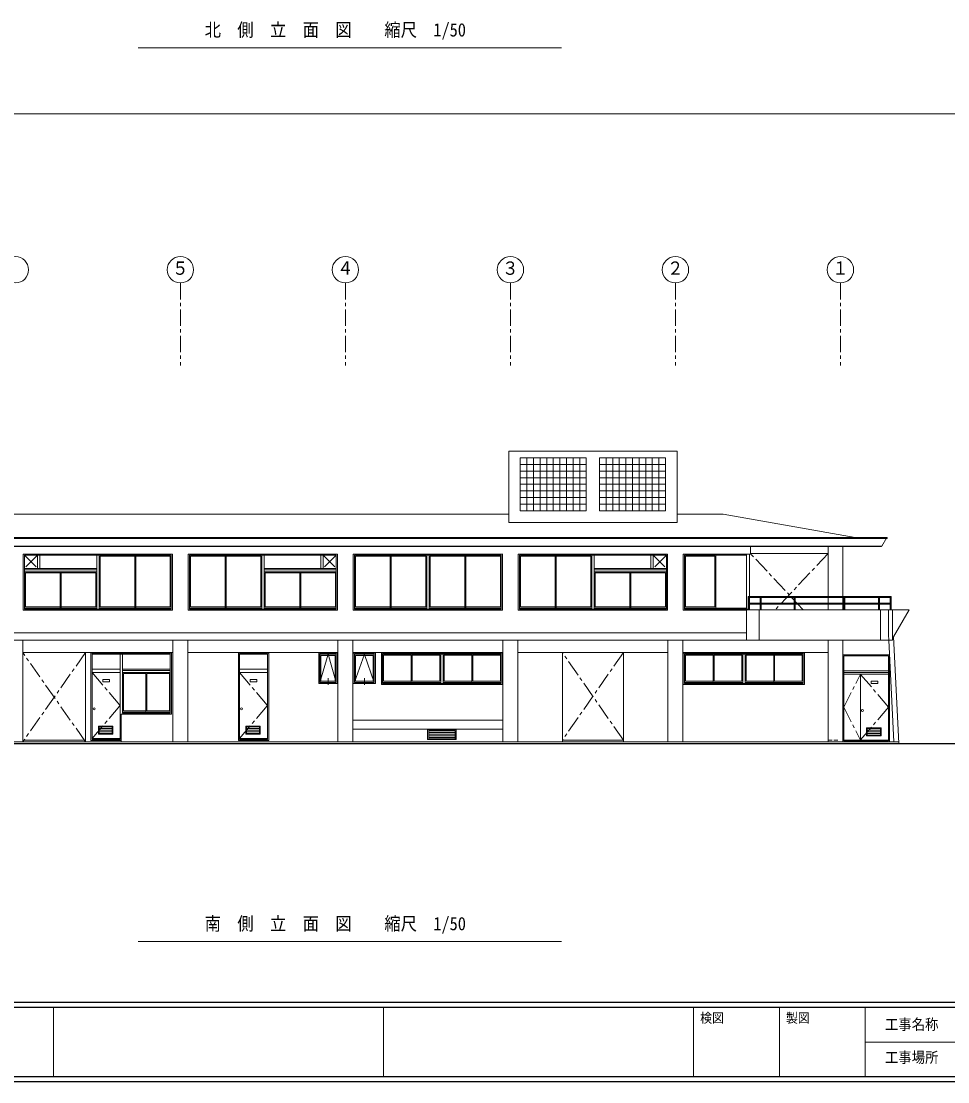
# Model space of a CAD drawing. Units: millimetres, scale not verified, with parts at other scales. Extents: x -39050 to 40550, y -28200 to 45642.
# Drawn here: x -22024 to 6054, y -28200 to 3928 of the extents above; entities that cross this region are included whole.
import ezdxf
from ezdxf.enums import TextEntityAlignment as Align

# ---------------------------------------------------------------- set-up
doc = ezdxf.new("R2010")
doc.units = ezdxf.units.MM
doc.header["$LTSCALE"] = 100
for name, pattern in [('CHAIN1', [8, 5, -1, 1, -1]), ('CHAIN2', [12, 9, -1, 1, -1]), ('DASHED1', [1.8, 1.2, -0.6])]:
    doc.linetypes.add(name, pattern=pattern)
for name, color, linetype, lineweight in [('0-0_基準線･符号', 7, 'CHAIN1', 9), ('0-2_寸法線･文字', 7, 'Continuous', 9), ('0-3_躯体', 3, 'Continuous', 18), ('0-6_文字', 2, 'Continuous', 18), ('0-7_建具', 7, 'Continuous', 9), ('0-8_仕上(太)', 3, 'Continuous', 18), ('0-9_仕上(中)', 7, 'Continuous', 9), ('0-A_仕上(細)', 4, 'Continuous', 9), ('0-F_その他', 7, 'Continuous', 9), ('F-8_F-8ﾚｲﾔ', 5, 'Continuous', 25)]:
    doc.layers.add(name, color=color, linetype=linetype, lineweight=lineweight)
doc.layers.add('F-6_F-6ﾚｲﾔ', color=2, linetype='Continuous')
doc.styles.add('ＭＳ ゴシック', font='')
doc.styles.get('ＭＳ ゴシック').set_extended_font_data('MS Gothic')

msp = doc.modelspace()

# ---------------------------------------------------------------- linework, layer by layer
at = {"layer": '0-0_基準線･符号'}
for p, q in [((-17200, -4000), (-17200, -6500)), ((-12200, -4000), (-12200, -6500)), ((-7200, -4000), (-7200, -6500)), ((-2200, -4000), (-2200, -6500)), ((2800, -4000), (2800, -6500))]:
    msp.add_line(p, q, dxfattribs=at)
at = {"layer": '0-2_寸法線･文字'}
for centre in [(-22200, -3600), (-17200, -3600), (-12200, -3600), (-7200, -3600), (-2200, -3600), (2800, -3600)]:
    msp.add_circle(centre, 400, dxfattribs=at)
at = {"layer": '0-3_躯体'}
for p, q in [((4088.1, -11716.5), (-28488.1, -11716.5)), ((4057.5, -11969.6), (4203.6, -11716.5)), ((4088.1, -11716.5), (4213.6, -11716.5)), ((4186.3, -11746.5), (4213.6, -11746.5)), ((4213.6, -11716.5), (4213.6, -11746.5)), ((-28435.2, -11980.3), (4035.2, -11980.3)), ((4035.2, -11980.3), (4041.4, -11969.6)), ((-45, -13900), (-45, -14600)), ((340, -13900), (-45, -13900)), ((340, -13900), (340, -14820)), ((4010, -13900), (4010, -14820)), ((4379, -13900), (4379, -14820)), ((-20075, -15200), (-20075, -17900))]:
    msp.add_line(p, q, dxfattribs=at)
at = {"layer": '0-3_躯体', "linetype": 'DASHED1'}
for p, q in [((4259, -13900), (4259, -14700)), ((2725, -17850), (2425, -17850))]:
    msp.add_line(p, q, dxfattribs=at)
at = {"layer": '0-3_躯体'}
msp.add_lwpolyline([(4379, -13900), (4010, -13900), (340, -13900)], dxfattribs=at)
at = {"layer": '0-6_文字', "color": 3}
for p, q in [((-18476.9, 3125), (-5648.2, 3125)), ((-18476.9, -23950), (-5648.2, -23950))]:
    msp.add_line(p, q, dxfattribs=at)
at = {"layer": '0-7_建具'}
for p, q in [((-21960, -12710), (-21960, -12215)), ((-21960, -12215), (-17440, -12215)), ((-21925, -13887), (-21925, -12250)), ((-21925, -12250), (-17475, -12250)), ((-21525, -12650), (-21525, -12250)), ((-21455, -12650), (-21455, -12250)), ((-19735, -13887), (-19735, -12250)), ((-19665, -13887), (-19665, -12250)), ((-18585, -13850), (-18585, -12250)), ((-18555, -13850), (-18555, -12250)), ((-18555, -12280), (-17505, -12280)), ((-17505, -13810), (-17505, -12280)), ((-17475, -13887), (-17475, -12250)), ((-17440, -13910), (-17440, -12215)), ((-16960, -13910), (-16960, -12215)), ((-12440, -12215), (-16960, -12215)), ((-16925, -13887), (-16925, -12250)), ((-12475, -12250), (-16925, -12250)), ((-15845, -12280), (-16895, -12280)), ((-16895, -13810), (-16895, -12280)), ((-15845, -13850), (-15845, -12250)), ((-15815, -13850), (-15815, -12250)), ((-14735, -13887), (-14735, -12250)), ((-14665, -13887), (-14665, -12250)), ((-12945, -12650), (-12945, -12250)), ((-12875, -12650), (-12875, -12250)), ((-12475, -13887), (-12475, -12250)), ((-12440, -12710), (-12440, -12215)), ((-11960, -13910), (-11960, -12215)), ((-7440, -12215), (-11960, -12215)), ((-7475, -12250), (-11925, -12250)), ((-10845, -12280), (-11895, -12280)), ((-11895, -13810), (-11895, -12280)), ((-10845, -13850), (-10845, -12250)), ((-10815, -13850), (-10815, -12250)), ((-9735, -13887), (-9735, -12250)), ((-9665, -13887), (-9665, -12250)), ((-8585, -12280), (-9635, -12280)), ((-9635, -13810), (-9635, -12280)), ((-8585, -13850), (-8585, -12250)), ((-8555, -13850), (-8555, -12250)), ((-7475, -13887), (-7475, -12250)), ((-7440, -12210), (-7440, -12215)), ((-7440, -13910), (-7440, -12215)), ((-6960, -13910), (-6960, -12215)), ((-2440, -12215), (-6960, -12215)), ((-6925, -13887), (-6925, -12250)), ((-2475, -12250), (-6925, -12250)), ((-5845, -12280), (-6895, -12280)), ((-6895, -13810), (-6895, -12280)), ((-5845, -13850), (-5845, -12250)), ((-5815, -13850), (-5815, -12250)), ((-4735, -13887), (-4735, -12250)), ((-4665, -13887), (-4665, -12250)), ((-2945, -12650), (-2945, -12250)), ((-2875, -12650), (-2875, -12250)), ((-2475, -13887), (-2475, -12250)), ((-2440, -12710), (-2440, -12215)), ((-1960, -13910), (-1960, -12215)), ((75, -12215), (-1960, -12215)), ((-50, -12250), (-1925, -12250)), ((-1925, -13887), (-1925, -12250)), ((-1002.5, -12280), (-1895, -12280)), ((-1895, -13810), (-1895, -12280)), ((-1002.5, -13810), (-1002.5, -12280)), ((-972.5, -13850), (-972.5, -12250)), ((-50, -13887), (-50, -12215)), ((50, -12215), (50, -13500)), ((-21960, -13910), (-21960, -12715)), ((-21925, -12650), (-19735, -12650)), ((-21925, -12687), (-19735, -12687)), ((-21925, -12750), (-19735, -12750)), ((-20845, -13850), (-20845, -12750)), ((-20815, -13850), (-20815, -12750)), ((-20815, -12780), (-19765, -12780)), ((-19765, -13810), (-19765, -12780)), ((-12475, -12650), (-14665, -12650)), ((-12475, -12687), (-14665, -12687)), ((-12475, -12750), (-14665, -12750)), ((-13585, -12780), (-14635, -12780)), ((-14635, -13810), (-14635, -12780)), ((-13585, -13850), (-13585, -12750)), ((-13555, -13850), (-13555, -12750)), ((-12440, -13910), (-12440, -12715)), ((-2475, -12650), (-4665, -12650)), ((-2475, -12687), (-4665, -12687)), ((-2475, -12750), (-4665, -12750)), ((-3585, -12780), (-4635, -12780)), ((-4635, -13810), (-4635, -12780)), ((-3585, -13850), (-3585, -12750)), ((-3555, -13850), (-3555, -12750)), ((-2440, -13910), (-2440, -12715)), ((-21895, -13810), (-20845, -13810)), ((-20815, -13810), (-19765, -13810)), ((-19635, -13810), (-18585, -13810)), ((-18555, -13810), (-17505, -13810)), ((-15845, -13810), (-16895, -13810)), ((-14765, -13810), (-15815, -13810)), ((-13585, -13810), (-14635, -13810)), ((-12505, -13810), (-13555, -13810)), ((-10845, -13810), (-11895, -13810)), ((-9765, -13810), (-10815, -13810)), ((-8585, -13810), (-9635, -13810)), ((-7505, -13810), (-8555, -13810)), ((-5845, -13810), (-6895, -13810)), ((-4765, -13810), (-5815, -13810)), ((-3585, -13810), (-4635, -13810)), ((-2505, -13810), (-3555, -13810)), ((-1002.5, -13810), (-1895, -13810)), ((50, -13530), (50, -13700)), ((50, -13730), (50, -13900)), ((-21960, -13910), (-19700, -13910)), ((-21925, -13850), (-19735, -13850)), ((-21925, -13887), (-17475, -13887)), ((-19700, -13910), (-17440, -13910)), ((-19665, -13850), (-17475, -13850)), ((-14700, -13910), (-16960, -13910)), ((-14735, -13850), (-16925, -13850)), ((-12475, -13887), (-16925, -13887)), ((-12440, -13910), (-14700, -13910)), ((-12475, -13850), (-14665, -13850)), ((-9700, -13910), (-11960, -13910)), ((-9735, -13850), (-11925, -13850)), ((-7440, -13910), (-9700, -13910)), ((-7475, -13850), (-9665, -13850)), ((-4700, -13910), (-6960, -13910)), ((-4735, -13850), (-6925, -13850)), ((-2475, -13887), (-6925, -13887)), ((-2440, -13910), (-4700, -13910)), ((-2475, -13850), (-4665, -13850)), ((-50, -13910), (-1960, -13910)), ((-50, -13850), (-1925, -13850)), ((30, -13887), (-1925, -13887)), ((-21975, -14820), (-21975, -17900)), ((-17425, -14820), (-17425, -17900)), ((-16975, -14820), (-16975, -17900)), ((-12425, -14820), (-12425, -17900)), ((-11975, -14820), (-11975, -17900)), ((-7425, -14820), (-7425, -17900)), ((-6975, -14820), (-6975, -17900)), ((-2425, -14820), (-2425, -17900)), ((-1975, -14820), (-1975, -17900)), ((-21975, -15200), (-17425, -15200)), ((-19910, -17860), (-19910, -15215)), ((-17470, -15215), (-19910, -15215)), ((-19875, -17835), (-19875, -15250)), ((-17505, -15250), (-19875, -15250)), ((-19025, -17835), (-19025, -15250)), ((-18955, -17037), (-18955, -15250)), ((-17505, -17037), (-17505, -15250)), ((-17470, -17060), (-17470, -15215)), ((-16975, -15200), (-12425, -15200)), ((-14524, -15215), (-15444, -15215)), ((-15444, -17860), (-15444, -15215)), ((-14559, -15250), (-15409, -15250)), ((-15409, -17835), (-15409, -15250)), ((-14559, -17835), (-14559, -15250)), ((-14524, -17860), (-14524, -15215)), ((-13010, -16135), (-13010, -15215)), ((-12440, -15215), (-13010, -15215)), ((-12975, -16100), (-12975, -15250)), ((-12475, -15250), (-12975, -15250)), ((-12940, -16065), (-12940, -15290)), ((-12510, -15290), (-12940, -15290)), ((-12510, -16065), (-12510, -15290)), ((-12475, -16100), (-12475, -15250)), ((-12440, -16135), (-12440, -15215)), ((-11975, -15200), (-7425, -15200)), ((-11960, -16135), (-11960, -15215)), ((-11290, -15215), (-11960, -15215)), ((-11925, -16100), (-11925, -15250)), ((-11325, -15250), (-11925, -15250)), ((-11890, -16065), (-11890, -15290)), ((-11360, -15290), (-11890, -15290)), ((-11360, -16065), (-11360, -15290)), ((-11325, -16100), (-11325, -15250)), ((-11290, -16135), (-11290, -15215)), ((-11110, -16160), (-11110, -15215)), ((-7440, -15215), (-11110, -15215)), ((-7475, -15250), (-11075, -15250)), ((-11075, -16137), (-11075, -15250)), ((-10207.5, -15280), (-11045, -15280)), ((-11045, -16060), (-11045, -15280)), ((-10207.5, -16100), (-10207.5, -15250)), ((-10177.5, -16060), (-10177.5, -15280)), ((-9310, -16137), (-9310, -15250)), ((-9240, -16137), (-9240, -15250)), ((-8372.5, -15280), (-9210, -15280)), ((-9210, -16060), (-9210, -15280)), ((-8372.5, -16100), (-8372.5, -15250)), ((-8342.5, -16060), (-8342.5, -15280)), ((-7475, -16137), (-7475, -15250)), ((-7440, -16160), (-7440, -15215)), ((-6975, -15200), (-2425, -15200)), ((-5625, -15200), (-5625, -17900)), ((-3775, -15200), (-3775, -17900)), ((-1975, -15200), (2425, -15200)), ((-1960, -16160), (-1960, -15215)), ((1710, -15215), (-1960, -15215)), ((1675, -15250), (-1925, -15250)), ((-1057.5, -15280), (-1895, -15280)), ((-1895, -16060), (-1895, -15280)), ((-1057.5, -16100), (-1057.5, -15250)), ((-1027.5, -16060), (-1027.5, -15280)), ((-160, -16137), (-160, -15250)), ((-90, -16137), (-90, -15250)), ((777.5, -15280), (-60, -15280)), ((-60, -16060), (-60, -15280)), ((777.5, -16100), (777.5, -15250)), ((807.5, -16060), (807.5, -15280)), ((1675, -16137), (1675, -15250)), ((1710, -16160), (1710, -15215)), ((2875, -15265), (4290, -15265)), ((2905, -15300), (4255, -15300)), ((4255, -17875), (4255, -15300)), ((4290, -17900), (4290, -15265)), ((-19025, -15700), (-19875, -15700)), ((-17505, -15700), (-18955, -15700)), ((-17505, -15737), (-18955, -15737)), ((-14559, -15700), (-15409, -15700)), ((-19025, -15800), (-19875, -15800)), ((-17505, -15800), (-18955, -15800)), ((-18245, -15830), (-18925, -15830)), ((-18925, -16960), (-18925, -15830)), ((-18245, -17000), (-18245, -15800)), ((-18215, -16960), (-18215, -15830)), ((-14559, -15800), (-15409, -15800)), ((-10207.5, -16060), (-11045, -16060)), ((-9340, -16060), (-10177.5, -16060)), ((-8372.5, -16060), (-9210, -16060)), ((-7505, -16060), (-8342.5, -16060)), ((-1057.5, -16060), (-1895, -16060)), ((-190, -16060), (-1027.5, -16060)), ((777.5, -16060), (-60, -16060)), ((1645, -16060), (807.5, -16060)), ((2905, -15750), (4255, -15750)), ((2905, -15800), (4255, -15800)), ((2905, -15850), (4255, -15850)), ((3405, -17850), (3405, -15850)), ((-12440, -16135), (-13010, -16135)), ((-12475, -16100), (-12975, -16100)), ((-12510, -16065), (-12940, -16065)), ((-11290, -16135), (-11960, -16135)), ((-11325, -16100), (-11925, -16100)), ((-11360, -16065), (-11890, -16065)), ((-9275, -16160), (-11110, -16160)), ((-9310, -16100), (-11075, -16100)), ((-7475, -16137), (-11075, -16137)), ((-7440, -16160), (-9275, -16160)), ((-7475, -16100), (-9240, -16100)), ((-125, -16160), (-1960, -16160)), ((-160, -16100), (-1925, -16100)), ((1710, -16160), (-125, -16160)), ((1675, -16100), (-90, -16100)), ((-17505, -17000), (-18955, -17000)), ((-18245, -16960), (-18925, -16960)), ((-17535, -16960), (-18215, -16960)), ((-17470, -17060), (-18990, -17060)), ((-18990, -17900), (-18990, -17060)), ((-17505, -17037), (-18955, -17037)), ((-19666, -17450), (-19666, -17650)), ((-19666, -17450), (-19266, -17450)), ((-19266, -17650), (-19666, -17650)), ((-19266, -17650), (-19266, -17450)), ((-15200, -17450), (-15200, -17650)), ((-15200, -17450), (-14800, -17450)), ((-14800, -17650), (-15200, -17650)), ((-14800, -17650), (-14800, -17450)), ((3614, -17500), (4014, -17500)), ((3614, -17500), (3614, -17700)), ((4014, -17700), (4014, -17500)), ((-18990, -17860), (-19910, -17860)), ((-19025, -17800), (-19875, -17800)), ((-19025, -17835), (-19875, -17835)), ((-14524, -17860), (-15444, -17860)), ((-14559, -17800), (-15409, -17800)), ((-14559, -17835), (-15409, -17835)), ((-5625, -17850), (-3775, -17850)), ((4290, -17900), (2870, -17900)), ((2905, -17850), (4255, -17850)), ((4014, -17700), (3614, -17700))]:
    msp.add_line(p, q, dxfattribs=at)
at = {"layer": '0-7_建具', "color": 4, "linetype": 'CHAIN1'}
for p, q in [((-21925, -12250), (-21525, -12650)), ((-21525, -12250), (-21925, -12650)), ((-12475, -12250), (-12875, -12650)), ((-12875, -12250), (-12475, -12650)), ((-2475, -12250), (-2875, -12650)), ((-2875, -12250), (-2475, -12650)), ((-19875, -15800), (-19025, -16800)), ((-15409, -15800), (-14559, -16800)), ((2905, -16850), (3405, -15850)), ((4255, -16850), (3405, -15850)), ((-19875, -17800), (-19025, -16800)), ((-15409, -17800), (-14559, -16800)), ((2905, -16850), (3405, -17850)), ((4255, -16850), (3405, -17850))]:
    msp.add_line(p, q, dxfattribs=at)
at = {"layer": '0-7_建具', "color": 4, "linetype": 'CHAIN2'}
for p, q in [((-12725, -16170), (-12725, -15977.7)), ((-11625, -16170), (-11625, -15977.7))]:
    msp.add_line(p, q, dxfattribs=at)
at = {"layer": '0-7_建具', "color": 4}
for p, q in [((3730, -16065), (3930, -16065)), ((3730, -16135), (3730, -16065)), ((3930, -16135), (3730, -16135)), ((3930, -16065), (3930, -16135)), ((-19686, -17430), (-19686, -17670)), ((-19686, -17430), (-19246, -17430)), ((-19246, -17670), (-19686, -17670)), ((-19666, -17500), (-19266, -17500)), ((-19666, -17550), (-19266, -17550)), ((-19666, -17600), (-19266, -17600)), ((-19246, -17670), (-19246, -17430)), ((-15220, -17430), (-15220, -17670)), ((-15220, -17430), (-14780, -17430)), ((-14780, -17670), (-15220, -17670)), ((-15200, -17500), (-14800, -17500)), ((-15200, -17550), (-14800, -17550)), ((-15200, -17600), (-14800, -17600)), ((-14780, -17670), (-14780, -17430)), ((-8840, -17535), (-9710, -17535)), ((-8875, -17570), (-9675, -17570)), ((-9675, -17807), (-9675, -17570)), ((-8875, -17620), (-9675, -17620)), ((-8875, -17670), (-9675, -17670)), ((-8875, -17807), (-8875, -17570)), ((-8840, -17830), (-8840, -17535)), ((3594, -17480), (4034, -17480)), ((3594, -17480), (3594, -17720)), ((3614, -17550), (4014, -17550)), ((3614, -17600), (4014, -17600)), ((3614, -17650), (4014, -17650)), ((4034, -17720), (4034, -17480)), ((-8875, -17720), (-9675, -17720)), ((-8875, -17770), (-9675, -17770)), ((-8875, -17807), (-9675, -17807)), ((4034, -17720), (3594, -17720))]:
    msp.add_line(p, q, dxfattribs=at)
at = {"layer": '0-7_建具'}
for points in [[(-19635, -13810), (-19635, -12280), (-18585, -12280)], [(-14765, -13810), (-14765, -12280), (-15815, -12280)], [(-7475, -13887), (-11925, -13887), (-11925, -12250)], [(-9765, -13810), (-9765, -12280), (-10815, -12280)], [(-7505, -13810), (-7505, -12280), (-8555, -12280)], [(-4765, -13810), (-4765, -12280), (-5815, -12280)], [(-21895, -13810), (-21895, -12780), (-20845, -12780)], [(-12505, -13810), (-12505, -12780), (-13555, -12780)], [(-2505, -13810), (-2505, -12780), (-3555, -12780)], [(-9340, -16060), (-9340, -15280), (-10177.5, -15280)], [(-7505, -16060), (-7505, -15280), (-8342.5, -15280)], [(1675, -16137), (-1925, -16137), (-1925, -15250)], [(-190, -16060), (-190, -15280), (-1027.5, -15280)], [(1645, -16060), (1645, -15280), (807.5, -15280)], [(4255, -17875), (2905, -17875), (2905, -15300)], [(-17535, -16960), (-17535, -15830), (-18215, -15830)]]:
    msp.add_lwpolyline(points, dxfattribs=at)
at = {"layer": '0-7_建具', "color": 4, "linetype": 'CHAIN2'}
for points in [[(-12475, -16100), (-12725, -15250), (-12975, -16100)], [(-11325, -16100), (-11625, -15250), (-11925, -16100)]]:
    msp.add_lwpolyline(points, dxfattribs=at)
at = {"layer": '0-7_建具', "color": 4}
for points in [[(-19350, -16085), (-19550, -16085), (-19550, -16015), (-19350, -16015)], [(-14884, -16085), (-15084, -16085), (-15084, -16015), (-14884, -16015)]]:
    msp.add_lwpolyline(points, close=True, dxfattribs=at)
msp.add_lwpolyline([(-8840, -17830), (-9710, -17830), (-9710, -17535)], dxfattribs=at)
at = {"layer": '0-7_建具'}
for centre in [(-19815, -16900), (-15349, -16900), (3465, -16950)]:
    msp.add_circle(centre, 30, dxfattribs=at)
at = {"layer": '0-8_仕上(太)'}
for p, q in [((-24355, -14600), (-45, -14600)), ((340, -14820), (-45, -14820))]:
    msp.add_line(p, q, dxfattribs=at)
for points in [[(-24740, -14820), (-24355, -14820), (2875, -14820)], [(4379, -14820), (4010, -14820), (340, -14820)]]:
    msp.add_lwpolyline(points, dxfattribs=at)
at = {"layer": '0-9_仕上(中)'}
for p, q in [((-2150, -9100), (-2150, -11260)), ((-23650, -11000), (-7250, -11000)), ((-750, -11000), (-2150, -11000)), ((-750, -11000), (3246.1, -11716.5)), ((-7250, -11260), (-2150, -11260)), ((75, -11980.3), (75, -12215)), ((75, -12200), (2425, -12200)), ((2425, -13900), (2425, -11980.3)), ((2875, -13900), (2875, -11980.3)), ((365, -13500), (365, -13900)), ((3985, -13500), (365, -13500)), ((395, -13500), (395, -13900)), ((3955, -13530), (395, -13530)), ((1400, -13700), (395, -13700)), ((1400, -13730), (395, -13730)), ((1400, -13530), (1400, -13900)), ((1430, -13530), (1430, -13900)), ((3955, -13700), (1430, -13700)), ((3955, -13730), (1430, -13730)), ((2904, -13530), (2904, -13900)), ((2934, -13530), (2934, -13900)), ((3955, -13500), (3955, -13900)), ((3985, -13500), (3985, -13900)), ((-45, -14600), (-45, -14820)), ((2425, -17900), (2425, -14820)), ((2875, -14820), (2875, -17900)), ((-11975, -17250), (-7425, -17250)), ((-7425, -17520), (-11975, -17520)), ((-28972.6, -17900), (4572.6, -17900))]:
    msp.add_line(p, q, dxfattribs=at)
at = {"layer": '0-9_仕上(中)', "color": 4}
for p, q in [((0, -13900), (0, -13500)), ((365, -13500), (30, -13500)), ((365, -13530), (30, -13530)), ((365, -13700), (30, -13700)), ((365, -13730), (30, -13730)), ((4304, -13500), (3985, -13500)), ((4304, -13530), (3985, -13530)), ((4304, -13700), (3985, -13700)), ((4304, -13730), (3985, -13730)), ((4334, -13900), (4334, -13500))]:
    msp.add_line(p, q, dxfattribs=at)
at = {"layer": '0-9_仕上(中)', "color": 6, "lineweight": 25}
msp.add_line((-31587.2, -17950), (8205.4, -17950), dxfattribs=at)
at = {"layer": '0-9_仕上(中)'}
msp.add_lwpolyline([(-2150, -9100), (-7250, -9100), (-7250, -11260)], dxfattribs=at)
at = {"layer": '0-9_仕上(中)', "color": 4}
for points in [[(30, -13900), (30, -13500), (0, -13500)], [(4304, -13900), (4304, -13500), (4334, -13500)]]:
    msp.add_lwpolyline(points, dxfattribs=at)
at = {"layer": '0-A_仕上(細)'}
for p, q in [((-4900, -9300), (-6900, -9300)), ((-6900, -9300), (-6900, -10900)), ((-6700, -9300), (-6700, -10900)), ((-6500, -9300), (-6500, -10900)), ((-6300, -9300), (-6300, -10900)), ((-6100, -9300), (-6100, -10900)), ((-5900, -9300), (-5900, -10900)), ((-5700, -9300), (-5700, -10900)), ((-5500, -9300), (-5500, -10900)), ((-5300, -9300), (-5300, -10900)), ((-5100, -9300), (-5100, -10900)), ((-4900, -9300), (-4900, -10900)), ((-2500, -9300), (-4500, -9300)), ((-4500, -9300), (-4500, -10900)), ((-4300, -9300), (-4300, -10900)), ((-4100, -9300), (-4100, -10900)), ((-3900, -9300), (-3900, -10900)), ((-3700, -9300), (-3700, -10900)), ((-3500, -9300), (-3500, -10900)), ((-3300, -9300), (-3300, -10900)), ((-3100, -9300), (-3100, -10900)), ((-2900, -9300), (-2900, -10900)), ((-2700, -9300), (-2700, -10900)), ((-2500, -9300), (-2500, -10900)), ((-4900, -9500), (-6900, -9500)), ((-2500, -9500), (-4500, -9500)), ((-4900, -9700), (-6900, -9700)), ((-4900, -9900), (-6900, -9900)), ((-2500, -9700), (-4500, -9700)), ((-2500, -9900), (-4500, -9900)), ((-4900, -10100), (-6900, -10100)), ((-2500, -10100), (-4500, -10100)), ((-4900, -10300), (-6900, -10300)), ((-4900, -10500), (-6900, -10500)), ((-2500, -10300), (-4500, -10300)), ((-2500, -10500), (-4500, -10500)), ((-4900, -10700), (-6900, -10700)), ((-4900, -10900), (-6900, -10900)), ((-2500, -10700), (-4500, -10700)), ((-2500, -10900), (-4500, -10900)), ((-28613.6, -11746.5), (4213.6, -11746.5)), ((4057.5, -11969.6), (-28457.5, -11969.6)), ((-21975, -17850), (-20075, -17850))]:
    msp.add_line(p, q, dxfattribs=at)
at = {"layer": '0-A_仕上(細)', "linetype": 'CHAIN1'}
for p, q in [((1673, -13900), (75, -12200)), ((2425, -12200), (827, -13900)), ((-20075, -17900), (-21975, -15200)), ((-20075, -15200), (-21975, -17900)), ((-3775, -15200), (-5625, -17850)), ((-3775, -17850), (-5625, -15200))]:
    msp.add_line(p, q, dxfattribs=at)
at = {"layer": '0-A_仕上(細)', "linetype": 'DASHED1'}
for p, q in [((4259, -14681.7), (4259, -13900)), ((4379, -14681.7), (4379, -13900)), ((4259, -14681.7), (4266, -14820))]:
    msp.add_line(p, q, dxfattribs=at)
at = {"layer": '0-A_仕上(細)', "color": 7}
for p, q in [((4883.5, -13900), (4379, -13900)), ((4411, -14718.3), (4883.5, -13900)), ((4411, -14718.3), (4574.9, -17946.2)), ((4266, -14820), (4422.4, -17900))]:
    msp.add_line(p, q, dxfattribs=at)
at = {"layer": '0-F_その他'}
msp.add_line((40400, 1125), (-38900, 1125), dxfattribs=at)
at = {"layer": 'F-8_F-8ﾚｲﾔ'}
for p, q in [((40400, -25800), (-38900, -25800)), ((40400, -25950), (-38900, -25950)), ((40550, -28200), (-39050, -28200)), ((40400, -28050), (-38900, -28050))]:
    msp.add_line(p, q, dxfattribs=at)
at = {"layer": 'F-8_F-8ﾚｲﾔ', "color": 7, "lineweight": 9}
for p, q in [((-21050, -25950), (-21050, -28050)), ((-11050, -25950), (-11050, -28050)), ((-1650, -25950), (-1650, -28050)), ((950, -25950), (950, -28050)), ((3550, -25950), (3550, -28050)), ((24350, -27000), (3550, -27000))]:
    msp.add_line(p, q, dxfattribs=at)

# ---------------------------------------------------------------- texts
at = {"layer": '0-6_文字', "style": 'ＭＳ ゴシック', "width": 0.9}
for s, p in [('北\u3000側\u3000立\u3000面\u3000図\u3000\u3000縮尺\u30001/50', (-16464.9, 3344.2)), ('５', (-17450, -3875)), ('４', (-12450, -3875)), ('３', (-7450, -3875)), ('２', (-2450, -3875)), ('１', (2550, -3875)), ('南\u3000側\u3000立\u3000面\u3000図\u3000\u3000縮尺\u30001/50', (-16464.9, -23730.8))]:
    msp.add_text(s, height=403.2, dxfattribs=at).set_placement(p, align=Align.BOTTOM_LEFT)
at = {"layer": 'F-6_F-6ﾚｲﾔ', "color": 3, "style": 'ＭＳ ゴシック', "width": 0.9}
for s, p in [('検図', (-1450, -26500)), ('製図', (1150, -26500))]:
    msp.add_text(s, height=293.3, dxfattribs=at).set_placement(p, align=Align.BOTTOM_LEFT)
at = {"layer": 'F-6_F-6ﾚｲﾔ', "style": 'ＭＳ ゴシック', "width": 0.9}
for s, p in [('工事名称', (4150, -26725)), ('工事場所', (4150, -27725))]:
    msp.add_text(s, height=329.9, dxfattribs=at).set_placement(p, align=Align.BOTTOM_LEFT)

doc.saveas('drawing.dxf')
